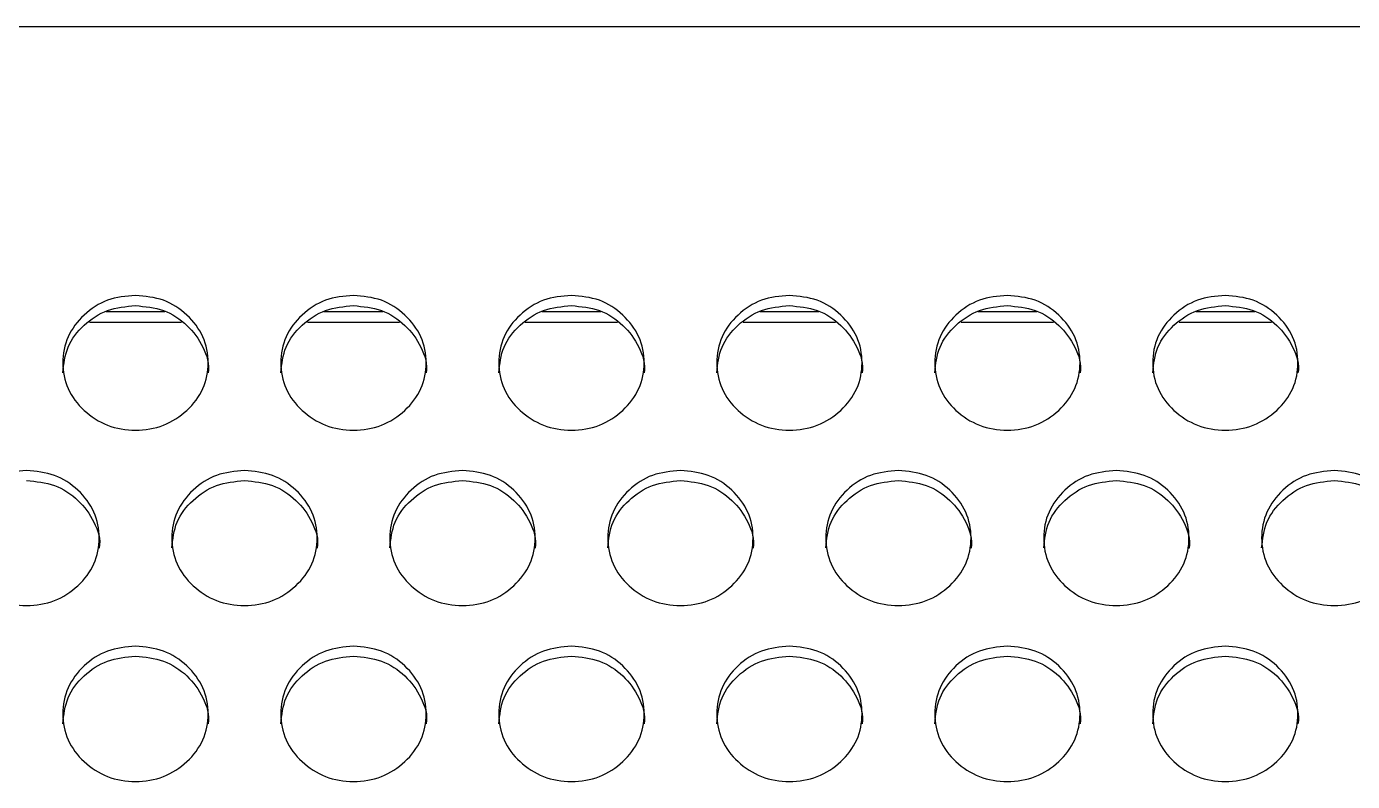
# Model space of a CAD drawing. Header units: millimetres. Extents: x 0.6 to 29.2, y 0.5 to 20.5.
# Drawn here: x 11.508 to 11.9947, y 12.3902 to 12.6673 of the extents above; entities that cross this region are included whole.
import ezdxf

# ---------------------------------------------------------------- set-up
doc = ezdxf.new("R2010")
doc.units = ezdxf.units.MM

msp = doc.modelspace()

# ---------------------------------------------------------------- linework, layer by layer
for p, q in [((10.90135, 12.6673), (13.90135, 12.6673)), ((11.53719, 12.56267), (11.55883, 12.56267)), ((11.61719, 12.56267), (11.63883, 12.56267)), ((11.69719, 12.56267), (11.71883, 12.56267)), ((11.77719, 12.56267), (11.79883, 12.56267)), ((11.85719, 12.56267), (11.87883, 12.56267)), ((11.93719, 12.56267), (11.95883, 12.56267)), ((11.53109, 12.55883), (11.56494, 12.55883)), ((11.61109, 12.55883), (11.64494, 12.55883)), ((11.69109, 12.55883), (11.72494, 12.55883)), ((11.77109, 12.55883), (11.80494, 12.55883)), ((11.85109, 12.55883), (11.88494, 12.55883)), ((11.93109, 12.55883), (11.96494, 12.55883))]:
    msp.add_line(p, q)
for points, knots in [([(11.54802, 12.56861), (11.55153, 12.56828), (11.55855, 12.56761), (11.56731, 12.56174), (11.57344, 12.55367), (11.5753, 12.54389), (11.57344, 12.53413), (11.56731, 12.526), (11.55855, 12.5203), (11.54802, 12.51857), (11.53748, 12.5203), (11.52872, 12.52599), (11.52259, 12.53413), (11.52073, 12.54389), (11.52259, 12.55367), (11.52872, 12.56174), (11.53748, 12.56763), (11.54451, 12.56828), (11.54802, 12.56861)], [0, 0, 0, 0, 0.062527, 0.124989, 0.187436, 0.249995, 0.312446, 0.375002, 0.437455, 0.500006, 0.56245, 0.625014, 0.687458, 0.750019, 0.81247, 0.875026, 0.937561, 1, 1, 1, 1]), ([(11.62802, 12.56861), (11.63153, 12.56828), (11.63855, 12.56761), (11.64731, 12.56174), (11.65344, 12.55367), (11.6553, 12.54389), (11.65344, 12.53413), (11.64731, 12.52599), (11.63855, 12.5203), (11.62802, 12.51857), (11.61748, 12.5203), (11.60872, 12.52599), (11.60259, 12.53413), (11.60073, 12.54389), (11.60259, 12.55367), (11.60872, 12.56174), (11.61748, 12.56763), (11.62451, 12.56828), (11.62802, 12.56861)], [0, 0, 0, 0, 0.062529, 0.124991, 0.187438, 0.249997, 0.312448, 0.375003, 0.437456, 0.500009, 0.562451, 0.625015, 0.68746, 0.75002, 0.81247, 0.875027, 0.937564, 1, 1, 1, 1]), ([(11.70802, 12.56861), (11.71153, 12.56828), (11.71855, 12.56761), (11.72731, 12.56174), (11.73344, 12.55367), (11.7353, 12.54389), (11.73344, 12.53413), (11.72731, 12.526), (11.71855, 12.5203), (11.70802, 12.51857), (11.69748, 12.5203), (11.68872, 12.52599), (11.68259, 12.53413), (11.68073, 12.54389), (11.68259, 12.55367), (11.68872, 12.56174), (11.69748, 12.56763), (11.70451, 12.56828), (11.70802, 12.56861)], [0, 0, 0, 0, 0.0625271, 0.1249889, 0.1874357, 0.2499952, 0.3124463, 0.3750024, 0.4374555, 0.5000065, 0.5624507, 0.6250146, 0.6874585, 0.7500188, 0.8124697, 0.8750264, 0.9375615, 1, 1, 1, 1]), ([(11.78802, 12.56861), (11.79153, 12.56828), (11.79855, 12.56761), (11.80731, 12.56174), (11.81344, 12.55367), (11.8153, 12.54389), (11.81344, 12.53413), (11.80731, 12.526), (11.79855, 12.5203), (11.78802, 12.51857), (11.77748, 12.5203), (11.76872, 12.52599), (11.76259, 12.53413), (11.76073, 12.54389), (11.76259, 12.55367), (11.76872, 12.56174), (11.77748, 12.56763), (11.78451, 12.56828), (11.78802, 12.56861)], [0, 0, 0, 0, 0.062529, 0.124991, 0.187438, 0.249997, 0.312448, 0.375004, 0.437457, 0.500008, 0.562452, 0.625016, 0.68746, 0.75002, 0.812471, 0.875029, 0.937564, 1, 1, 1, 1]), ([(11.86802, 12.56861), (11.87153, 12.56828), (11.87855, 12.56761), (11.88731, 12.56174), (11.89344, 12.55367), (11.8953, 12.54389), (11.89344, 12.53413), (11.88731, 12.526), (11.87855, 12.5203), (11.86802, 12.51857), (11.85748, 12.5203), (11.84872, 12.52599), (11.84259, 12.53413), (11.84073, 12.54389), (11.84259, 12.55367), (11.84872, 12.56174), (11.85748, 12.56763), (11.86451, 12.56828), (11.86802, 12.56861)], [0, 0, 0, 0, 0.062527, 0.124991, 0.187436, 0.249996, 0.312447, 0.375003, 0.437454, 0.500007, 0.562452, 0.625014, 0.687459, 0.750019, 0.81247, 0.875027, 0.937564, 1, 1, 1, 1]), ([(11.94802, 12.56861), (11.95153, 12.56828), (11.95855, 12.56761), (11.96731, 12.56174), (11.97344, 12.55367), (11.9753, 12.54389), (11.97344, 12.53413), (11.96731, 12.526), (11.95855, 12.5203), (11.94802, 12.51857), (11.93748, 12.5203), (11.92872, 12.52599), (11.92259, 12.53413), (11.92073, 12.54389), (11.92259, 12.55367), (11.92872, 12.56174), (11.93748, 12.56763), (11.94451, 12.56828), (11.94802, 12.56861)], [0, 0, 0, 0, 0.062529, 0.124991, 0.187438, 0.249997, 0.312448, 0.375004, 0.437457, 0.500008, 0.562453, 0.625017, 0.687461, 0.750021, 0.812472, 0.875029, 0.937564, 1, 1, 1, 1]), ([(11.52135, 12.54016), (11.52171, 12.54341), (11.52243, 12.54992), (11.52877, 12.55798), (11.53747, 12.56386), (11.5445, 12.56452), (11.54802, 12.56484)], [0, 0, 0, 0, 0.249419, 0.499737, 0.750037, 1, 1, 1, 1]), ([(11.54802, 12.56484), (11.55152, 12.56451), (11.55853, 12.56384), (11.56739, 12.55796), (11.57316, 12.54995), (11.57528, 12.5433), (11.57468, 12.54013), (11.57468, 12.54012)], [0, 0, 0, 0, 0.2500895, 0.499866, 0.7495139, 0.9995554, 1, 1, 1, 1]), ([(11.60135, 12.54016), (11.60171, 12.54341), (11.60243, 12.54992), (11.60877, 12.55798), (11.61747, 12.56386), (11.6245, 12.56452), (11.62802, 12.56484)], [0, 0, 0, 0, 0.249418, 0.499737, 0.750045, 1, 1, 1, 1]), ([(11.62802, 12.56484), (11.63152, 12.56451), (11.63853, 12.56384), (11.64739, 12.55796), (11.65313, 12.54996), (11.65535, 12.54329), (11.65468, 12.54013), (11.65468, 12.54012)], [0, 0, 0, 0, 0.250096, 0.49987, 0.749515, 0.999554, 1, 1, 1, 1]), ([(11.68135, 12.54016), (11.68171, 12.54341), (11.68243, 12.54992), (11.68877, 12.55798), (11.69747, 12.56386), (11.7045, 12.56452), (11.70802, 12.56484)], [0, 0, 0, 0, 0.249419, 0.499737, 0.750037, 1, 1, 1, 1]), ([(11.70802, 12.56484), (11.71152, 12.56451), (11.71853, 12.56384), (11.72739, 12.55796), (11.73313, 12.54996), (11.73535, 12.54329), (11.73468, 12.54013), (11.73468, 12.54012)], [0, 0, 0, 0, 0.250089, 0.499864, 0.749511, 0.999554, 1, 1, 1, 1]), ([(11.76135, 12.54016), (11.76171, 12.54341), (11.76243, 12.54992), (11.76877, 12.55798), (11.77747, 12.56386), (11.7845, 12.56452), (11.78802, 12.56484)], [0, 0, 0, 0, 0.249419, 0.499744, 0.750045, 1, 1, 1, 1]), ([(11.78802, 12.56484), (11.79152, 12.56451), (11.79853, 12.56384), (11.80739, 12.55796), (11.81313, 12.54996), (11.81535, 12.54329), (11.81468, 12.54013), (11.81468, 12.54012)], [0, 0, 0, 0, 0.250096, 0.49987, 0.749515, 0.999554, 1, 1, 1, 1]), ([(11.84135, 12.54016), (11.84171, 12.54341), (11.84243, 12.54992), (11.84877, 12.55798), (11.85747, 12.56386), (11.8645, 12.56452), (11.86802, 12.56484)], [0, 0, 0, 0, 0.249418, 0.499737, 0.750045, 1, 1, 1, 1]), ([(11.86802, 12.56484), (11.87152, 12.56451), (11.87853, 12.56384), (11.88739, 12.55796), (11.89313, 12.54996), (11.89535, 12.54329), (11.89468, 12.54013), (11.89468, 12.54012)], [0, 0, 0, 0, 0.250088, 0.499871, 0.749512, 0.999554, 1, 1, 1, 1]), ([(11.92135, 12.54016), (11.92171, 12.54341), (11.92243, 12.54992), (11.92877, 12.55798), (11.93747, 12.56386), (11.9445, 12.56452), (11.94802, 12.56484)], [0, 0, 0, 0, 0.249421, 0.499742, 0.750044, 1, 1, 1, 1]), ([(11.94802, 12.56484), (11.95152, 12.56451), (11.95853, 12.56384), (11.96739, 12.55796), (11.97316, 12.54995), (11.97528, 12.5433), (11.97468, 12.54013), (11.97468, 12.54012)], [0, 0, 0, 0, 0.250097, 0.499871, 0.749516, 0.999555, 1, 1, 1, 1]), ([(11.50802, 12.50434), (11.51153, 12.50401), (11.51855, 12.50333), (11.52731, 12.49745), (11.53344, 12.48937), (11.5353, 12.47957), (11.53344, 12.46978), (11.52731, 12.46164), (11.51855, 12.45593), (11.50802, 12.4542), (11.49748, 12.45593), (11.48872, 12.46163), (11.48259, 12.46979), (11.48073, 12.47957), (11.48259, 12.48937), (11.48872, 12.49746), (11.49748, 12.50335), (11.50451, 12.50401), (11.50802, 12.50434)], [0, 0, 0, 0, 0.0625292, 0.1249908, 0.1874373, 0.2499961, 0.3124492, 0.3750035, 0.4374563, 0.5000071, 0.562451, 0.6250156, 0.6874607, 0.7500195, 0.8124702, 0.8750272, 0.937564, 1, 1, 1, 1]), ([(11.58802, 12.50434), (11.59153, 12.50401), (11.59855, 12.50333), (11.60731, 12.49745), (11.61344, 12.48937), (11.6153, 12.47957), (11.61344, 12.46978), (11.60731, 12.46164), (11.59855, 12.45593), (11.58802, 12.4542), (11.57748, 12.45593), (11.56872, 12.46163), (11.56259, 12.46979), (11.56073, 12.47957), (11.56259, 12.48937), (11.56872, 12.49745), (11.57748, 12.50335), (11.58451, 12.50401), (11.58802, 12.50434)], [0, 0, 0, 0, 0.062527, 0.124988, 0.187435, 0.249994, 0.312447, 0.375003, 0.437454, 0.500007, 0.562451, 0.625016, 0.687459, 0.750019, 0.81247, 0.875027, 0.937562, 1, 1, 1, 1]), ([(11.66802, 12.50434), (11.67153, 12.50401), (11.67855, 12.50333), (11.68731, 12.49745), (11.69344, 12.48937), (11.6953, 12.47957), (11.69344, 12.46978), (11.68731, 12.46164), (11.67855, 12.45593), (11.66802, 12.4542), (11.65748, 12.45593), (11.64872, 12.46163), (11.64259, 12.46979), (11.64073, 12.47957), (11.64259, 12.48937), (11.64872, 12.49745), (11.65748, 12.50335), (11.66451, 12.50401), (11.66802, 12.50434)], [0, 0, 0, 0, 0.062529, 0.124991, 0.187438, 0.249996, 0.312449, 0.375005, 0.437458, 0.500009, 0.562453, 0.625017, 0.687461, 0.750021, 0.812472, 0.875029, 0.937564, 1, 1, 1, 1]), ([(11.74802, 12.50434), (11.75153, 12.50401), (11.75855, 12.50333), (11.76731, 12.49745), (11.77344, 12.48937), (11.7753, 12.47957), (11.77344, 12.46978), (11.76731, 12.46164), (11.75855, 12.45593), (11.74802, 12.4542), (11.73748, 12.45593), (11.72872, 12.46163), (11.72259, 12.46979), (11.72073, 12.47957), (11.72259, 12.48937), (11.72872, 12.49746), (11.73748, 12.50335), (11.74451, 12.50401), (11.74802, 12.50434)], [0, 0, 0, 0, 0.0625293, 0.1249908, 0.187436, 0.2499953, 0.3124484, 0.375004, 0.4374549, 0.500008, 0.562452, 0.6250146, 0.6874597, 0.750019, 0.8124701, 0.8750271, 0.9375639, 1, 1, 1, 1]), ([(11.82802, 12.50434), (11.83153, 12.50401), (11.83855, 12.50333), (11.84731, 12.49745), (11.85344, 12.48937), (11.8553, 12.47957), (11.85344, 12.46978), (11.84731, 12.46164), (11.83855, 12.45593), (11.82802, 12.4542), (11.81748, 12.45593), (11.80872, 12.46163), (11.80259, 12.46979), (11.80073, 12.47957), (11.80259, 12.48937), (11.80872, 12.49745), (11.81748, 12.50335), (11.82451, 12.50401), (11.82802, 12.50434)], [0, 0, 0, 0, 0.062527, 0.124989, 0.187435, 0.249994, 0.312447, 0.375003, 0.437456, 0.500006, 0.56245, 0.625015, 0.687459, 0.750018, 0.81247, 0.875027, 0.937562, 1, 1, 1, 1]), ([(11.90802, 12.50434), (11.91153, 12.50401), (11.91855, 12.50333), (11.92731, 12.49745), (11.93344, 12.48937), (11.9353, 12.47957), (11.93344, 12.46978), (11.92731, 12.46164), (11.91855, 12.45593), (11.90802, 12.4542), (11.89748, 12.45593), (11.88872, 12.46163), (11.88259, 12.46979), (11.88073, 12.47957), (11.88259, 12.48937), (11.88872, 12.49746), (11.89748, 12.50335), (11.90451, 12.50401), (11.90802, 12.50434)], [0, 0, 0, 0, 0.0625292, 0.1249908, 0.1874373, 0.2499961, 0.3124492, 0.3750035, 0.4374563, 0.5000071, 0.562451, 0.6250156, 0.6874607, 0.7500195, 0.8124702, 0.8750272, 0.937564, 1, 1, 1, 1]), ([(11.98802, 12.50434), (11.99153, 12.50401), (11.99855, 12.50333), (12.00731, 12.49745), (12.01344, 12.48937), (12.0153, 12.47957), (12.01344, 12.46978), (12.00731, 12.46164), (11.99855, 12.45593), (11.98802, 12.4542), (11.97748, 12.45593), (11.96872, 12.46163), (11.96259, 12.46979), (11.96073, 12.47957), (11.96259, 12.48937), (11.96872, 12.49745), (11.97748, 12.50335), (11.98451, 12.50401), (11.98802, 12.50434)], [0, 0, 0, 0, 0.062527, 0.124988, 0.187435, 0.249994, 0.312447, 0.375003, 0.437454, 0.500007, 0.562451, 0.625016, 0.687459, 0.750019, 0.81247, 0.875027, 0.937562, 1, 1, 1, 1]), ([(11.50802, 12.50062), (11.51152, 12.50029), (11.51853, 12.49962), (11.52739, 12.49373), (11.53313, 12.4857), (11.53535, 12.47903), (11.53468, 12.47585), (11.53468, 12.47585)], [0, 0, 0, 0, 0.250096, 0.49987, 0.749515, 0.999555, 1, 1, 1, 1]), ([(11.56135, 12.47589), (11.56171, 12.47914), (11.56243, 12.48566), (11.56877, 12.49374), (11.57747, 12.49963), (11.5845, 12.50029), (11.58802, 12.50062)], [0, 0, 0, 0, 0.2494172, 0.4997358, 0.7500355, 1, 1, 1, 1]), ([(11.58802, 12.50062), (11.59152, 12.50029), (11.59853, 12.49962), (11.60739, 12.49373), (11.61313, 12.4857), (11.61535, 12.47903), (11.61468, 12.47585), (11.61468, 12.47585)], [0, 0, 0, 0, 0.2500885, 0.4998648, 0.7495113, 0.9995554, 1, 1, 1, 1]), ([(11.64135, 12.47589), (11.64171, 12.47914), (11.64243, 12.48566), (11.64877, 12.49374), (11.65747, 12.49963), (11.6645, 12.50029), (11.66802, 12.50062)], [0, 0, 0, 0, 0.24942, 0.499741, 0.750043, 1, 1, 1, 1]), ([(11.66802, 12.50062), (11.67152, 12.50029), (11.67853, 12.49962), (11.68739, 12.49373), (11.69313, 12.4857), (11.69535, 12.47903), (11.69468, 12.47585), (11.69468, 12.47585)], [0, 0, 0, 0, 0.250096, 0.49987, 0.749515, 0.999555, 1, 1, 1, 1]), ([(11.72135, 12.47589), (11.72171, 12.47914), (11.72243, 12.48566), (11.72877, 12.49374), (11.73747, 12.49963), (11.7445, 12.50029), (11.74802, 12.50062)], [0, 0, 0, 0, 0.249416, 0.499736, 0.750044, 1, 1, 1, 1]), ([(11.74802, 12.50062), (11.75152, 12.50029), (11.75853, 12.49962), (11.7674, 12.49373), (11.77313, 12.4857), (11.77535, 12.47903), (11.77468, 12.47585), (11.77468, 12.47585)], [0, 0, 0, 0, 0.250097, 0.499872, 0.749512, 0.999555, 1, 1, 1, 1]), ([(11.80135, 12.47589), (11.80171, 12.47914), (11.80243, 12.48566), (11.80877, 12.49374), (11.81747, 12.49963), (11.8245, 12.50029), (11.82802, 12.50062)], [0, 0, 0, 0, 0.2494172, 0.4997358, 0.7500355, 1, 1, 1, 1]), ([(11.82802, 12.50062), (11.83152, 12.50029), (11.83853, 12.49962), (11.84739, 12.49373), (11.85316, 12.4857), (11.85528, 12.47904), (11.85468, 12.47585), (11.85468, 12.47585)], [0, 0, 0, 0, 0.250089, 0.499867, 0.749514, 0.999557, 1, 1, 1, 1]), ([(11.88135, 12.47589), (11.88171, 12.47914), (11.88243, 12.48566), (11.88877, 12.49374), (11.89747, 12.49963), (11.9045, 12.50029), (11.90802, 12.50062)], [0, 0, 0, 0, 0.249416, 0.499736, 0.750044, 1, 1, 1, 1]), ([(11.90802, 12.50062), (11.91152, 12.50029), (11.91853, 12.49962), (11.92739, 12.49373), (11.93313, 12.4857), (11.93535, 12.47903), (11.93468, 12.47585), (11.93468, 12.47585)], [0, 0, 0, 0, 0.250096, 0.49987, 0.749515, 0.999555, 1, 1, 1, 1]), ([(11.96135, 12.47589), (11.96171, 12.47914), (11.96243, 12.48566), (11.96877, 12.49374), (11.97747, 12.49963), (11.9845, 12.50029), (11.98802, 12.50062)], [0, 0, 0, 0, 0.2494172, 0.4997358, 0.7500355, 1, 1, 1, 1]), ([(11.98802, 12.50062), (11.99152, 12.50029), (11.99853, 12.49962), (12.00739, 12.49373), (12.01313, 12.4857), (12.01535, 12.47903), (12.01468, 12.47585), (12.01468, 12.47585)], [0, 0, 0, 0, 0.2500885, 0.4998648, 0.7495113, 0.9995554, 1, 1, 1, 1]), ([(11.54802, 12.43984), (11.55153, 12.43951), (11.55855, 12.43883), (11.56731, 12.43294), (11.57344, 12.42484), (11.5753, 12.41502), (11.57344, 12.40521), (11.56731, 12.39705), (11.55855, 12.39133), (11.54802, 12.3896), (11.53748, 12.39133), (11.52872, 12.39705), (11.52259, 12.40522), (11.52073, 12.41502), (11.52259, 12.42484), (11.52872, 12.43294), (11.53748, 12.43885), (11.54451, 12.43951), (11.54802, 12.43984)], [0, 0, 0, 0, 0.062527, 0.1249887, 0.1874354, 0.2499943, 0.3124463, 0.3750022, 0.4374555, 0.5000064, 0.5624507, 0.6250149, 0.6874584, 0.7500185, 0.8124697, 0.8750265, 0.9375616, 1, 1, 1, 1]), ([(11.62802, 12.43984), (11.63153, 12.43951), (11.63855, 12.43883), (11.64731, 12.43294), (11.65344, 12.42484), (11.6553, 12.41502), (11.65344, 12.40521), (11.64731, 12.39705), (11.63855, 12.39133), (11.62802, 12.3896), (11.61748, 12.39133), (11.60872, 12.39705), (11.60259, 12.40522), (11.60073, 12.41502), (11.60259, 12.42484), (11.60872, 12.43294), (11.61748, 12.43885), (11.62451, 12.43951), (11.62802, 12.43984)], [0, 0, 0, 0, 0.062529, 0.124991, 0.187437, 0.249996, 0.312449, 0.375003, 0.437456, 0.500009, 0.562451, 0.625015, 0.68746, 0.75002, 0.81247, 0.875027, 0.937564, 1, 1, 1, 1]), ([(11.70802, 12.43984), (11.71153, 12.43951), (11.71855, 12.43883), (11.72731, 12.43294), (11.73344, 12.42484), (11.7353, 12.41502), (11.73344, 12.40521), (11.72731, 12.39705), (11.71855, 12.39133), (11.70802, 12.3896), (11.69748, 12.39133), (11.68872, 12.39705), (11.68259, 12.40522), (11.68073, 12.41502), (11.68259, 12.42484), (11.68872, 12.43294), (11.69748, 12.43885), (11.70451, 12.43951), (11.70802, 12.43984)], [0, 0, 0, 0, 0.062527, 0.124989, 0.187435, 0.249995, 0.312447, 0.375003, 0.437456, 0.500007, 0.562451, 0.625015, 0.687459, 0.750019, 0.81247, 0.875027, 0.937562, 1, 1, 1, 1]), ([(11.78802, 12.43984), (11.79153, 12.43951), (11.79855, 12.43883), (11.80731, 12.43294), (11.81344, 12.42484), (11.8153, 12.41502), (11.81344, 12.40521), (11.80731, 12.39705), (11.79855, 12.39133), (11.78802, 12.3896), (11.77748, 12.39133), (11.76872, 12.39705), (11.76259, 12.40522), (11.76073, 12.41502), (11.76259, 12.42484), (11.76872, 12.43294), (11.77748, 12.43885), (11.78451, 12.43951), (11.78802, 12.43984)], [0, 0, 0, 0, 0.062529, 0.124991, 0.187438, 0.249996, 0.312448, 0.375004, 0.437457, 0.500008, 0.562453, 0.625017, 0.68746, 0.75002, 0.812471, 0.875029, 0.937564, 1, 1, 1, 1]), ([(11.86802, 12.43984), (11.87153, 12.43951), (11.87855, 12.43883), (11.88731, 12.43294), (11.89344, 12.42484), (11.8953, 12.41502), (11.89344, 12.40521), (11.88731, 12.39705), (11.87855, 12.39133), (11.86802, 12.3896), (11.85748, 12.39133), (11.84872, 12.39705), (11.84259, 12.40522), (11.84073, 12.41502), (11.84259, 12.42484), (11.84872, 12.43294), (11.85748, 12.43885), (11.86451, 12.43951), (11.86802, 12.43984)], [0, 0, 0, 0, 0.062527, 0.124991, 0.187436, 0.249995, 0.312448, 0.375003, 0.437455, 0.500008, 0.562452, 0.625014, 0.687459, 0.750019, 0.81247, 0.875027, 0.937564, 1, 1, 1, 1]), ([(11.94802, 12.43984), (11.95153, 12.43951), (11.95855, 12.43883), (11.96731, 12.43294), (11.97344, 12.42484), (11.9753, 12.41502), (11.97344, 12.40521), (11.96731, 12.39705), (11.95855, 12.39133), (11.94802, 12.3896), (11.93748, 12.39133), (11.92872, 12.39705), (11.92259, 12.40522), (11.92073, 12.41502), (11.92259, 12.42484), (11.92872, 12.43294), (11.93748, 12.43885), (11.94451, 12.43951), (11.94802, 12.43984)], [0, 0, 0, 0, 0.062529, 0.124991, 0.187438, 0.249997, 0.312449, 0.375004, 0.437458, 0.500009, 0.562453, 0.625017, 0.687461, 0.750021, 0.812472, 0.875029, 0.937564, 1, 1, 1, 1]), ([(11.52135, 12.41139), (11.52171, 12.41465), (11.52243, 12.42118), (11.52877, 12.42928), (11.53747, 12.43518), (11.5445, 12.43584), (11.54802, 12.43617)], [0, 0, 0, 0, 0.249418, 0.499737, 0.750036, 1, 1, 1, 1]), ([(11.54802, 12.43617), (11.55152, 12.43584), (11.55853, 12.43516), (11.56739, 12.42926), (11.57316, 12.42121), (11.57528, 12.41455), (11.57468, 12.41135), (11.57468, 12.41135)], [0, 0, 0, 0, 0.250091, 0.499867, 0.749515, 0.999559, 1, 1, 1, 1]), ([(11.60135, 12.41139), (11.60171, 12.41465), (11.60243, 12.42118), (11.60877, 12.42928), (11.61747, 12.43518), (11.6245, 12.43584), (11.62802, 12.43617)], [0, 0, 0, 0, 0.2494175, 0.4997366, 0.7500448, 1, 1, 1, 1]), ([(11.62802, 12.43617), (11.63152, 12.43584), (11.63853, 12.43516), (11.6474, 12.42926), (11.65313, 12.42122), (11.65536, 12.41454), (11.65468, 12.41135), (11.65468, 12.41135)], [0, 0, 0, 0, 0.250097, 0.49987, 0.749516, 0.999557, 1, 1, 1, 1]), ([(11.68135, 12.41139), (11.68171, 12.41465), (11.68243, 12.42118), (11.68877, 12.42928), (11.69747, 12.43518), (11.7045, 12.43584), (11.70802, 12.43617)], [0, 0, 0, 0, 0.249418, 0.499737, 0.750036, 1, 1, 1, 1]), ([(11.70802, 12.43617), (11.71152, 12.43584), (11.71853, 12.43516), (11.7274, 12.42926), (11.73313, 12.42122), (11.73536, 12.41454), (11.73468, 12.41135), (11.73468, 12.41135)], [0, 0, 0, 0, 0.2500899, 0.4998648, 0.7495123, 0.9995571, 1, 1, 1, 1]), ([(11.76135, 12.41139), (11.76171, 12.41465), (11.76243, 12.42118), (11.76877, 12.42928), (11.77747, 12.43518), (11.7845, 12.43584), (11.78802, 12.43617)], [0, 0, 0, 0, 0.249418, 0.499743, 0.750044, 1, 1, 1, 1]), ([(11.78802, 12.43617), (11.79152, 12.43584), (11.79853, 12.43516), (11.8074, 12.42926), (11.81313, 12.42122), (11.81536, 12.41454), (11.81468, 12.41135), (11.81468, 12.41135)], [0, 0, 0, 0, 0.250097, 0.49987, 0.749516, 0.999557, 1, 1, 1, 1]), ([(11.84135, 12.41139), (11.84171, 12.41465), (11.84243, 12.42118), (11.84877, 12.42928), (11.85747, 12.43518), (11.8645, 12.43584), (11.86802, 12.43617)], [0, 0, 0, 0, 0.2494175, 0.4997366, 0.7500448, 1, 1, 1, 1]), ([(11.86802, 12.43617), (11.87152, 12.43584), (11.87853, 12.43516), (11.8874, 12.42926), (11.89313, 12.42122), (11.89536, 12.41454), (11.89468, 12.41135), (11.89468, 12.41135)], [0, 0, 0, 0, 0.250089, 0.499871, 0.749513, 0.999557, 1, 1, 1, 1]), ([(11.92135, 12.41139), (11.92171, 12.41465), (11.92243, 12.42118), (11.92877, 12.42928), (11.93747, 12.43518), (11.9445, 12.43584), (11.94802, 12.43617)], [0, 0, 0, 0, 0.2494208, 0.4997414, 0.7500433, 1, 1, 1, 1]), ([(11.94802, 12.43617), (11.95152, 12.43584), (11.95853, 12.43516), (11.96739, 12.42926), (11.97316, 12.42121), (11.97528, 12.41455), (11.97468, 12.41135), (11.97468, 12.41135)], [0, 0, 0, 0, 0.250098, 0.499871, 0.749517, 0.999559, 1, 1, 1, 1])]:
    msp.add_open_spline(points, degree=3, knots=knots)

doc.saveas('drawing.dxf')
